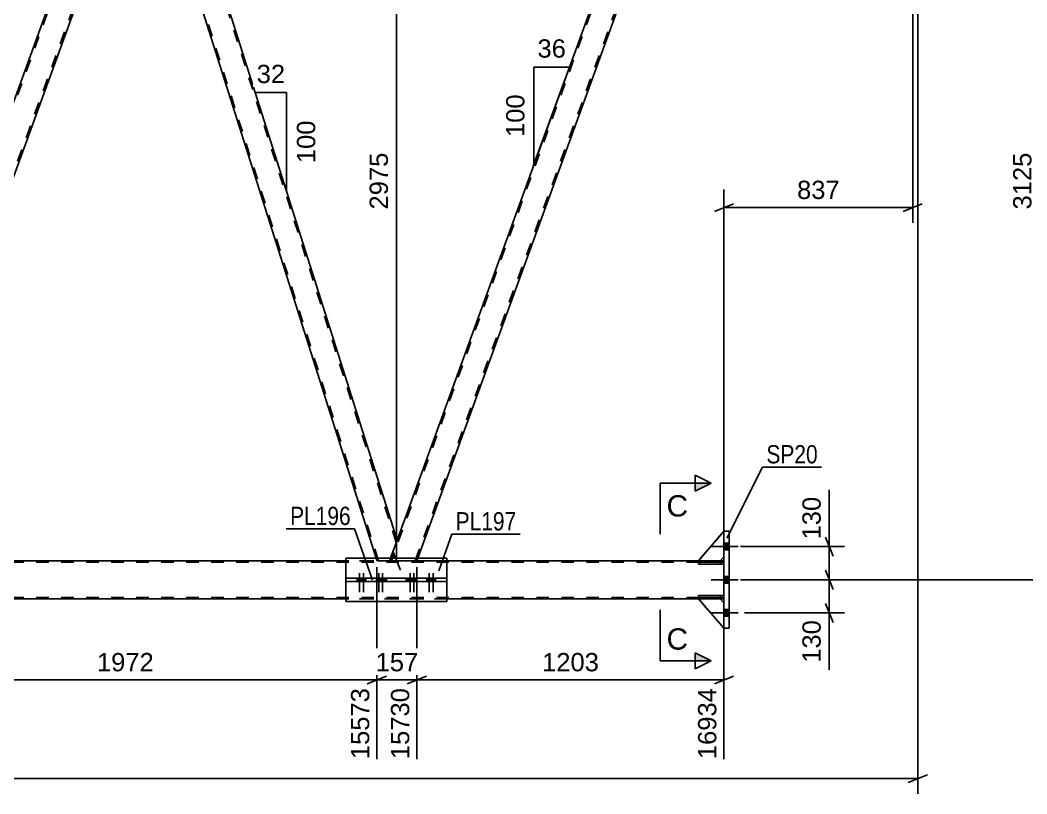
# Model space of a CAD drawing. Header units: millimetres. Extents: x 0 to 1189, y 0 to 841.
# Drawn here: x 631.5 to 789.3, y 462.9 to 584.2 of the extents above; entities that cross this region are included whole.
import ezdxf

# ---------------------------------------------------------------- set-up
doc = ezdxf.new("R2010")
doc.units = ezdxf.units.MM
doc.linetypes.add('DXK_LINE_DOT2', pattern=[3.9198, 1.9599, -1.9599])
doc.styles.add('Arial', font='ARIAL.TTF', dxfattribs={"height": 0.2})
doc.styles.add('Arial Narrow', font='ARIALN.TTF', dxfattribs={"height": 0.2})

# ---------------------------------------------------------------- blocks, each defined once
blk = doc.blocks.new('Part-203770571-3535 - 2970')
at = {"color": 2, "linetype": 'Continuous'}
for p, q in [((737.84, 493.99), (741.84, 493.99)), ((737.84, 493.67), (737.84, 493.99)), ((741.84, 493.99), (741.84, 493.67)), ((741.84, 493.67), (737.84, 493.67))]:
    blk.add_line(p, q, dxfattribs=at)
at = {"color": 7, "linetype": 'DXK_LINE_DOT2'}
blk.add_line((741.24, 493.67), (741.24, 493.99), dxfattribs=at)
blk = doc.blocks.new('Part-203770571-3124 - 2970')
at = {"color": 7, "linetype": 'DXK_LINE_DOT2'}
for p, q in [((741.84, 499.19), (79.28, 499.19)), ((741.84, 499.43), (87.28, 499.43)), ((698.41, 499.43), (682.56, 499.43)), ((741.24, 499.43), (737.84, 499.43)), ((741.84, 493.43), (741.84, 499.43)), ((741.84, 493.67), (79.28, 493.67)), ((741.84, 493.43), (87.28, 493.43)), ((698.41, 493.43), (682.56, 493.43)), ((741.24, 493.43), (737.84, 493.43))]:
    blk.add_line(p, q, dxfattribs=at)
at = {"color": 2, "linetype": 'Continuous'}
for p, q in [((682.56, 499.43), (616.65, 499.43)), ((737.84, 499.43), (698.41, 499.43)), ((741.84, 499.43), (741.24, 499.43)), ((682.56, 493.43), (616.65, 493.43)), ((737.84, 493.43), (698.41, 493.43)), ((741.84, 493.43), (741.24, 493.43))]:
    blk.add_line(p, q, dxfattribs=at)
blk = doc.blocks.new('Bolt-203770571-3137 - 2970')
at = {"linetype": 'Continuous'}
for points in [[(742.64, 501.11), (742.64, 502.15), (741.84, 502.15), (741.84, 501.11)], [(742.64, 501.11), (742.64, 502.15), (741.84, 502.15), (741.84, 501.11)], [(742.64, 501.11), (742.64, 502.15), (741.84, 502.15), (741.84, 501.11)], [(742.64, 495.91), (742.64, 496.95), (741.84, 496.95), (741.84, 495.91)], [(742.64, 495.91), (742.64, 496.95), (741.84, 496.95), (741.84, 495.91)], [(742.64, 490.71), (742.64, 491.75), (741.84, 491.75), (741.84, 490.71)], [(742.64, 490.71), (742.64, 491.75), (741.84, 491.75), (741.84, 490.71)], [(742.64, 490.71), (742.64, 491.75), (741.84, 491.75), (741.84, 490.71)]]:
    blk.add_hatch(color=1, dxfattribs=at).paths.add_polyline_path(points)
at = {"color": 1, "linetype": 'Continuous'}
for p, q in [((742.64, 502.15), (741.84, 502.15)), ((742.64, 502.15), (741.84, 502.15)), ((742.64, 502.15), (741.84, 502.15)), ((744.04, 501.63), (739.84, 501.63)), ((744.04, 501.63), (739.84, 501.63)), ((744.04, 501.63), (739.84, 501.63)), ((742.64, 501.11), (741.84, 501.11)), ((742.64, 501.11), (741.84, 501.11)), ((742.64, 501.11), (741.84, 501.11)), ((744.04, 496.43), (739.84, 496.43)), ((744.04, 496.43), (739.84, 496.43)), ((742.64, 496.95), (741.84, 496.95)), ((742.64, 496.95), (741.84, 496.95)), ((742.64, 495.91), (741.84, 495.91)), ((742.64, 495.91), (741.84, 495.91)), ((744.04, 491.23), (739.84, 491.23)), ((744.04, 491.23), (739.84, 491.23)), ((744.04, 491.23), (739.84, 491.23)), ((742.64, 491.75), (741.84, 491.75)), ((742.64, 491.75), (741.84, 491.75)), ((742.64, 491.75), (741.84, 491.75)), ((742.64, 490.71), (741.84, 490.71)), ((742.64, 490.71), (741.84, 490.71)), ((742.64, 490.71), (741.84, 490.71))]:
    blk.add_line(p, q, dxfattribs=at)
blk = doc.blocks.new('Part-203770571-3396 - 2970')
at = {"color": 2, "linetype": 'Continuous'}
for p, q in [((651.74, 618.03), (650.72, 615.22)), ((690.62, 502.64), (654.03, 618.03)), ((687.31, 499.83), (650.72, 615.22)), ((690.62, 502.64), (689.59, 499.83))]:
    blk.add_line(p, q, dxfattribs=at)
at = {"color": 7, "linetype": 'DXK_LINE_DOT2'}
for p, q in [((651.89, 618.43), (651.74, 618.03)), ((653.9, 618.43), (651.89, 618.43)), ((690.48, 502.27), (653.65, 618.43)), ((654.03, 618.03), (653.9, 618.43)), ((687.69, 499.43), (650.85, 615.59)), ((687.44, 499.43), (687.31, 499.83)), ((689.45, 499.43), (687.44, 499.43)), ((689.59, 499.83), (689.45, 499.43))]:
    blk.add_line(p, q, dxfattribs=at)
blk = doc.blocks.new('Part-203770571-3406 - 2970')
at = {"color": 7, "linetype": 'DXK_LINE_DOT2'}
for p, q in [((647.88, 618.43), (604.57, 499.43)), ((608.32, 499.43), (651.63, 618.43)), ((647.48, 618.03), (647.63, 618.43)), ((647.63, 618.43), (651.89, 618.43)), ((651.89, 618.43), (650.72, 615.22)), ((605.48, 502.64), (604.32, 499.43)), ((608.57, 499.43), (604.32, 499.43)), ((608.72, 499.83), (608.57, 499.43))]:
    blk.add_line(p, q, dxfattribs=at)
at = {"color": 2, "linetype": 'Continuous'}
for p, q in [((647.48, 618.03), (605.48, 502.64)), ((650.72, 615.22), (608.72, 499.83))]:
    blk.add_line(p, q, dxfattribs=at)
blk = doc.blocks.new('Part-203770571-3401 - 2970')
at = {"color": 7, "linetype": 'DXK_LINE_DOT2'}
for p, q in [((733.02, 618.43), (689.71, 499.43)), ((693.45, 499.43), (736.76, 618.43)), ((732.62, 618.03), (732.76, 618.43)), ((732.76, 618.43), (737.02, 618.43)), ((737.02, 618.43), (736.87, 618.03)), ((690.62, 502.64), (689.45, 499.43)), ((693.71, 499.43), (689.45, 499.43)), ((693.85, 499.83), (693.71, 499.43))]:
    blk.add_line(p, q, dxfattribs=at)
at = {"color": 2, "linetype": 'Continuous'}
for p, q in [((732.62, 618.03), (690.62, 502.64)), ((736.87, 618.03), (693.85, 499.83))]:
    blk.add_line(p, q, dxfattribs=at)
blk = doc.blocks.new('Part-203770571-3693 - 2970')
at = {"color": 2, "linetype": 'Continuous'}
for p, q in [((698.41, 499.83), (682.56, 499.83)), ((682.56, 496.67), (682.56, 499.83)), ((698.41, 496.67), (698.41, 499.83)), ((682.56, 493.03), (682.56, 496.19)), ((698.41, 493.03), (698.41, 496.19)), ((698.41, 493.03), (682.56, 493.03))]:
    blk.add_line(p, q, dxfattribs=at)
at = {"color": 7, "linetype": 'DXK_LINE_DOT2'}
for p, q in [((682.56, 496.19), (682.56, 496.67)), ((698.41, 496.19), (698.41, 496.67))]:
    blk.add_line(p, q, dxfattribs=at)
blk = doc.blocks.new('Part-203770571-3516 - 2970')
at = {"color": 7, "linetype": 'DXK_LINE_DOT2'}
for p, q in [((741.84, 499.19), (737.84, 499.19)), ((737.84, 499.19), (737.84, 498.87)), ((737.84, 498.87), (741.84, 498.87)), ((741.24, 498.87), (741.24, 499.19)), ((741.84, 498.87), (741.84, 499.19))]:
    blk.add_line(p, q, dxfattribs=at)
blk = doc.blocks.new('Part-203770571-3517 - 2970')
at = {"color": 7, "linetype": 'DXK_LINE_DOT2'}
for p, q in [((741.84, 493.99), (737.84, 493.99)), ((737.84, 493.99), (737.84, 493.67)), ((741.24, 493.67), (741.24, 493.99)), ((741.84, 493.67), (741.84, 493.99)), ((737.84, 493.67), (741.84, 493.67))]:
    blk.add_line(p, q, dxfattribs=at)
blk = doc.blocks.new('Part-203770571-3518 - 2970')
at = {"color": 2, "linetype": 'Continuous'}
for p, q in [((741.84, 504.03), (737.84, 499.43)), ((737.84, 499.43), (741.24, 499.43)), ((741.24, 499.43), (741.84, 500.03))]:
    blk.add_line(p, q, dxfattribs=at)
at = {"color": 7, "linetype": 'DXK_LINE_DOT2'}
blk.add_line((741.84, 500.03), (741.84, 504.03), dxfattribs=at)
blk = doc.blocks.new('Part-203770571-3520 - 2970')
at = {"color": 2, "linetype": 'Continuous'}
for p, q in [((737.84, 493.43), (741.24, 493.43)), ((741.84, 488.83), (737.84, 493.43)), ((741.24, 493.43), (741.84, 492.83))]:
    blk.add_line(p, q, dxfattribs=at)
at = {"color": 7, "linetype": 'DXK_LINE_DOT2'}
blk.add_line((741.84, 488.83), (741.84, 492.83), dxfattribs=at)
blk = doc.blocks.new('Part-203770571-3534 - 2970')
at = {"color": 2, "linetype": 'Continuous'}
for p, q in [((737.84, 499.19), (741.84, 499.19)), ((737.84, 498.87), (737.84, 499.19)), ((741.84, 498.87), (737.84, 498.87)), ((741.84, 499.19), (741.84, 498.87))]:
    blk.add_line(p, q, dxfattribs=at)
at = {"color": 7, "linetype": 'DXK_LINE_DOT2'}
blk.add_line((741.24, 498.87), (741.24, 499.19), dxfattribs=at)
blk = doc.blocks.new('Part-203770571-3536 - 2970')
at = {"color": 7, "linetype": 'DXK_LINE_DOT2'}
for p, q in [((741.84, 504.03), (737.84, 499.43)), ((741.84, 500.03), (741.84, 504.03)), ((737.84, 499.43), (741.24, 499.43)), ((741.24, 499.43), (741.84, 500.03))]:
    blk.add_line(p, q, dxfattribs=at)
blk = doc.blocks.new('Part-203770571-3538 - 2970')
at = {"color": 7, "linetype": 'DXK_LINE_DOT2'}
for p, q in [((737.84, 493.43), (741.24, 493.43)), ((741.84, 488.83), (737.84, 493.43)), ((741.24, 493.43), (741.84, 492.83)), ((741.84, 492.83), (741.84, 488.83))]:
    blk.add_line(p, q, dxfattribs=at)
blk = doc.blocks.new('Part-203770571-3545 - 2970')
at = {"color": 2, "linetype": 'Continuous'}
for p, q in [((741.84, 488.83), (741.84, 504.03)), ((741.84, 504.03), (742.64, 504.03)), ((742.64, 504.03), (742.64, 488.83)), ((742.64, 488.83), (741.84, 488.83))]:
    blk.add_line(p, q, dxfattribs=at)
blk = doc.blocks.new('Bolt-203770571-3695 - 2970')
at = {"linetype": 'Continuous'}
for points in [[(692.99, 496.67), (692.27, 496.67), (692.27, 496.19), (692.99, 496.19)], [(693.59, 496.67), (692.87, 496.67), (692.87, 496.19), (693.59, 496.19)], [(696.01, 496.67), (695.29, 496.67), (695.29, 496.19), (696.01, 496.19)], [(696.61, 496.67), (695.89, 496.67), (695.89, 496.19), (696.61, 496.19)]]:
    blk.add_hatch(color=1, dxfattribs=at).paths.add_polyline_path(points)
at = {"color": 1, "linetype": 'Continuous'}
for p, q in [((692.63, 497.47), (692.63, 494.47)), ((693.23, 497.47), (693.23, 494.47)), ((695.65, 497.47), (695.65, 494.47)), ((696.25, 497.47), (696.25, 494.47)), ((692.27, 496.67), (692.27, 496.19)), ((692.87, 496.67), (692.87, 496.19)), ((692.99, 496.67), (692.99, 496.19)), ((693.59, 496.67), (693.59, 496.19)), ((695.29, 496.67), (695.29, 496.19)), ((695.89, 496.67), (695.89, 496.19)), ((696.01, 496.67), (696.01, 496.19)), ((696.61, 496.67), (696.61, 496.19))]:
    blk.add_line(p, q, dxfattribs=at)
blk = doc.blocks.new('Part-203770571-3692 - 2970')
at = {"color": 2, "linetype": 'Continuous'}
for p, q in [((682.56, 496.67), (698.41, 496.67)), ((682.56, 496.67), (682.56, 496.19)), ((682.56, 496.19), (698.41, 496.19)), ((688.97, 496.19), (688.97, 496.67)), ((692.01, 496.67), (692.01, 496.19)), ((698.41, 496.67), (698.41, 496.19))]:
    blk.add_line(p, q, dxfattribs=at)
blk = doc.blocks.new('Bolt-203770571-3694 - 2970')
at = {"linetype": 'Continuous'}
for points in [[(685.08, 496.67), (684.36, 496.67), (684.36, 496.19), (685.08, 496.19)], [(685.69, 496.67), (684.97, 496.67), (684.97, 496.19), (685.69, 496.19)], [(688.1, 496.67), (687.38, 496.67), (687.38, 496.19), (688.1, 496.19)], [(688.7, 496.67), (687.98, 496.67), (687.98, 496.19), (688.7, 496.19)]]:
    blk.add_hatch(color=1, dxfattribs=at).paths.add_polyline_path(points)
at = {"color": 1, "linetype": 'Continuous'}
for p, q in [((684.72, 497.47), (684.72, 494.47)), ((685.33, 497.47), (685.33, 494.47)), ((687.74, 497.47), (687.74, 494.47)), ((688.34, 497.47), (688.34, 494.47)), ((684.36, 496.67), (684.36, 496.19)), ((684.97, 496.67), (684.97, 496.19)), ((685.08, 496.67), (685.08, 496.19)), ((685.69, 496.67), (685.69, 496.19)), ((687.38, 496.67), (687.38, 496.19)), ((687.98, 496.67), (687.98, 496.19)), ((688.1, 496.67), (688.1, 496.19)), ((688.7, 496.67), (688.7, 496.19))]:
    blk.add_line(p, q, dxfattribs=at)
blk = doc.blocks.new('AngleDimension-203770571-30924 - 2970')
at = {"color": 7, "linetype": 'Continuous'}
for p, q in [((712.06, 576.78), (717.61, 576.78)), ((712.06, 561.56), (717.61, 576.78)), ((712.06, 561.56), (712.06, 576.78)), ((711.96, 561.27), (712.06, 561.56))]:
    blk.add_line(p, q, dxfattribs=at)
at = {"color": 0}
for points in [[(717.66, 577.68), (717.66, 581.88), (712.01, 581.88), (712.01, 577.68)], [(711.16, 573.11), (706.96, 573.11), (706.96, 565.24), (711.16, 565.24)]]:
    blk.add_wipeout(points, dxfattribs=at)
at = {"color": 3, "style": 'Arial'}
blk.add_text('36', height=2.865, dxfattribs=at).set_placement((712.61, 578.28))
blk.add_text('100', height=2.865, rotation=90.0002, dxfattribs=at).set_placement((710.56, 565.84))
blk = doc.blocks.new('StraightDimension-203770571-31693 - 2970')
at = {"color": 7, "linetype": 'Continuous'}
for p, q in [((693.71, 498.43), (693.71, 468.32)), ((741.84, 492.43), (741.84, 468.32)), ((695.21, 481.34), (692.21, 480.14)), ((740.34, 480.14), (743.34, 481.34)), ((693.71, 480.74), (741.84, 480.74))]:
    blk.add_line(p, q, dxfattribs=at)
at = {"color": 0}
blk.add_wipeout([(722.82, 481.49), (722.82, 485.69), (712.73, 485.69), (712.73, 481.49)], dxfattribs=at)
at = {"color": 0, "linetype": 'Continuous'}
blk.add_wipeout([(741.24, 480.04), (737.04, 480.04), (737.04, 467.72), (741.24, 467.72)], dxfattribs=at)
at = {"color": 3, "style": 'Arial'}
blk.add_text('1203', height=2.865, dxfattribs=at).set_placement((713.33, 482.09))
at = {"color": 3, "linetype": 'Continuous', "style": 'Arial'}
blk.add_text('16934', height=2.865, rotation=90.0002, dxfattribs=at).set_placement((740.64, 468.32))
blk = doc.blocks.new('StraightDimension-203770571-31695 - 2970')
at = {"color": 7, "linetype": 'Continuous'}
for p, q in [((608.57, 498.43), (608.57, 468.32)), ((687.44, 498.43), (687.44, 468.32)), ((610.07, 481.34), (607.07, 480.14)), ((685.94, 480.14), (688.94, 481.34)), ((608.57, 480.74), (687.44, 480.74))]:
    blk.add_line(p, q, dxfattribs=at)
at = {"color": 0}
blk.add_wipeout([(653.05, 481.49), (653.05, 485.69), (642.96, 485.69), (642.96, 481.49)], dxfattribs=at)
at = {"color": 0, "linetype": 'Continuous'}
blk.add_wipeout([(686.84, 480.04), (682.64, 480.04), (682.64, 467.72), (686.84, 467.72)], dxfattribs=at)
at = {"color": 3, "style": 'Arial'}
blk.add_text('1972', height=2.865, dxfattribs=at).set_placement((643.56, 482.09))
at = {"color": 3, "linetype": 'Continuous', "style": 'Arial'}
blk.add_text('15573', height=2.865, rotation=90.0002, dxfattribs=at).set_placement((686.24, 468.32))
blk = doc.blocks.new('AngleDimension-203770571-30909 - 2970')
at = {"color": 7, "linetype": 'Continuous'}
for p, q in [((671.13, 564.08), (668.37, 572.79)), ((673.27, 572.79), (668.37, 572.79)), ((673.27, 557.35), (668.37, 572.79)), ((673.27, 557.35), (673.27, 572.79))]:
    blk.add_line(p, q, dxfattribs=at)
at = {"color": 0}
for points in [[(673.64, 573.69), (673.64, 577.89), (668, 577.89), (668, 573.69)], [(678.37, 569.01), (674.17, 569.01), (674.17, 561.14), (678.37, 561.14)]]:
    blk.add_wipeout(points, dxfattribs=at)
at = {"color": 3, "style": 'Arial'}
blk.add_text('32', height=2.865, dxfattribs=at).set_placement((668.6, 574.29))
blk.add_text('100', height=2.865, rotation=90.0002, dxfattribs=at).set_placement((677.77, 561.74))
blk = doc.blocks.new('StraightDimension-203770571-41106 - 2970')
at = {"color": 7, "linetype": 'Continuous'}
for p, q in [((757.75, 497.93), (758.95, 494.93)), ((744.45, 496.43), (760.75, 496.43)), ((758.35, 491.23), (758.35, 496.43)), ((758.95, 489.73), (757.75, 492.73)), ((745.04, 491.23), (760.75, 491.23))]:
    blk.add_line(p, q, dxfattribs=at)
at = {"color": 0}
blk.add_wipeout([(757.6, 490.71), (753.4, 490.71), (753.4, 482.83), (757.6, 482.83)], dxfattribs=at)
at = {"color": 7, "linetype": 'Continuous'}
blk.add_line((758.35, 491.23), (758.35, 482.31), dxfattribs=at)
blk.add_line((758.35, 491.23), (758.35, 482.31), dxfattribs=at)
at = {"color": 3, "style": 'Arial'}
blk.add_text('130', height=2.865, rotation=90.0002, dxfattribs=at).set_placement((757, 483.43))
blk = doc.blocks.new('StraightDimension-203770571-41105 - 2970')
at = {"color": 7, "linetype": 'Continuous'}
for p, q in [((757.75, 503.13), (758.95, 500.13)), ((744.45, 501.63), (760.75, 501.63)), ((758.35, 496.43), (758.35, 501.63)), ((758.95, 494.93), (757.75, 497.93)), ((744.45, 496.43), (760.75, 496.43))]:
    blk.add_line(p, q, dxfattribs=at)
at = {"color": 0}
blk.add_wipeout([(757.6, 510.03), (753.4, 510.03), (753.4, 502.16), (757.6, 502.16)], dxfattribs=at)
at = {"color": 7, "linetype": 'Continuous'}
blk.add_line((758.35, 501.63), (758.35, 510.55), dxfattribs=at)
blk.add_line((758.35, 501.63), (758.35, 510.55), dxfattribs=at)
at = {"color": 3, "style": 'Arial'}
blk.add_text('130', height=2.865, rotation=90.0002, dxfattribs=at).set_placement((757, 502.76))
blk = doc.blocks.new('StraightDimension-203770571-31694 - 2970')
at = {"color": 7, "linetype": 'Continuous'}
for p, q in [((687.44, 498.43), (687.44, 468.32)), ((693.71, 498.43), (693.71, 468.32)), ((685.94, 480.14), (688.94, 481.34)), ((695.21, 481.34), (692.21, 480.14)), ((687.44, 480.74), (693.71, 480.74))]:
    blk.add_line(p, q, dxfattribs=at)
at = {"color": 0}
blk.add_wipeout([(694.51, 481.49), (694.51, 485.69), (686.64, 485.69), (686.64, 481.49)], dxfattribs=at)
at = {"color": 0, "linetype": 'Continuous'}
blk.add_wipeout([(693.11, 480.04), (688.91, 480.04), (688.91, 467.72), (693.11, 467.72)], dxfattribs=at)
at = {"color": 3, "style": 'Arial'}
blk.add_text('157', height=2.865, dxfattribs=at).set_placement((687.24, 482.09))
at = {"color": 3, "linetype": 'Continuous', "style": 'Arial'}
blk.add_text('15730', height=2.865, rotation=90.0002, dxfattribs=at).set_placement((692.51, 468.32))
blk = doc.blocks.new('StraightDimension-203770571-30939 - 2970')
at = {"color": 7, "linetype": 'Continuous'}
for p, q in [((691.12, 616.93), (689.92, 619.93)), ((749.13, 618.43), (687.67, 618.43)), ((690.52, 499.43), (690.52, 618.43)), ((689.92, 500.93), (691.12, 497.93)), ((717.13, 499.43), (687.67, 499.43))]:
    blk.add_line(p, q, dxfattribs=at)
at = {"color": 0}
blk.add_wipeout([(689.77, 563.98), (685.57, 563.98), (685.57, 553.88), (689.77, 553.88)], dxfattribs=at)
at = {"color": 3, "style": 'Arial'}
blk.add_text('2975', height=2.865, rotation=90.0002, dxfattribs=at).set_placement((689.17, 554.48))
blk = doc.blocks.new('StraightDimension-203770571-4042 - 2970')
at = {"color": 7, "linetype": 'Continuous'}
for p, q in [((772.23, 612.83), (772.23, 462.88)), ((770.73, 464.68), (773.73, 465.88)), ((66.38, 465.28), (772.23, 465.28))]:
    blk.add_line(p, q, dxfattribs=at)
blk = doc.blocks.new('StraightDimension-203770571-4833 - 2970')
at = {"color": 7, "linetype": 'Continuous'}
for p, q in [((771.43, 617.43), (771.43, 552.37)), ((741.84, 500.43), (741.84, 557.62)), ((743.34, 555.37), (740.34, 554.17)), ((741.84, 554.77), (771.43, 554.77)), ((769.93, 554.17), (772.93, 555.37))]:
    blk.add_line(p, q, dxfattribs=at)
at = {"color": 0}
blk.add_wipeout([(760.57, 555.52), (760.57, 559.72), (752.7, 559.72), (752.7, 555.52)], dxfattribs=at)
at = {"color": 3, "style": 'Arial'}
blk.add_text('837', height=2.865, dxfattribs=at).set_placement((753.3, 556.12))
blk = doc.blocks.new('StraightDimension-203770571-30698 - 2970')
at = {"color": 7, "linetype": 'Continuous'}
for p, q in [((791.98, 619.93), (790.78, 622.93)), ((774.07, 621.43), (793.78, 621.43)), ((791.38, 496.43), (791.38, 621.43)), ((790.78, 497.93), (791.98, 494.93)), ((745.04, 496.43), (793.78, 496.43))]:
    blk.add_line(p, q, dxfattribs=at)
at = {"color": 0}
blk.add_wipeout([(790.63, 563.98), (786.43, 563.98), (786.43, 553.88), (790.63, 553.88)], dxfattribs=at)
at = {"color": 3, "style": 'Arial'}
blk.add_text('3125', height=2.865, rotation=90.0002, dxfattribs=at).set_placement((790.03, 554.48))
blk = doc.blocks.new('Mark-203770571-30633 - 2970')
at = {"color": 0}
blk.add_wipeout([(709.3, 504.17), (709.3, 507.17), (699.79, 507.17), (699.79, 504.17)], dxfattribs=at)
blk.add_wipeout([(709.3, 504.17), (709.3, 507.17), (699.79, 507.17), (699.79, 504.17)], dxfattribs=at)
at = {"color": 30, "linetype": 'Continuous'}
for p, q in [((697.17, 497.82), (699.19, 503.57)), ((699.19, 503.57), (709.9, 503.57))]:
    blk.add_line(p, q, dxfattribs=at)
at = {"color": 3, "style": 'Arial Narrow'}
blk.add_text('PL197', height=2.863, dxfattribs=at).set_placement((699.79, 504.17))
blk = doc.blocks.new('Mark-203770571-30630 - 2970')
at = {"color": 0}
blk.add_wipeout([(683.35, 505.02), (683.35, 508.02), (673.84, 508.02), (673.84, 505.02)], dxfattribs=at)
blk.add_wipeout([(683.35, 505.02), (683.35, 508.02), (673.84, 508.02), (673.84, 505.02)], dxfattribs=at)
at = {"color": 30, "linetype": 'Continuous'}
for p in [(673.24, 504.42), (686.74, 496.35)]:
    blk.add_line(p, (683.95, 504.42), dxfattribs=at)
at = {"color": 3, "style": 'Arial Narrow'}
blk.add_text('PL196', height=2.863, dxfattribs=at).set_placement((673.84, 505.02))
blk = doc.blocks.new('SectionMark-203770571-40600 - 2970')
at = {"linetype": 'Continuous'}
for points in [[(737.34, 510.35), (737.34, 511.6), (739.84, 511.6)], [(737.34, 483.74), (737.34, 484.99), (739.84, 483.74)]]:
    blk.add_hatch(color=6, dxfattribs=at).paths.add_polyline_path(points)
at = {"color": 6, "linetype": 'Continuous'}
for p, q in [((737.34, 510.35), (737.34, 512.85)), ((737.34, 512.85), (739.84, 511.6)), ((731.84, 511.6), (731.84, 503.6)), ((731.84, 511.6), (739.84, 511.6)), ((739.84, 511.6), (737.34, 510.35)), ((731.84, 483.74), (731.84, 491.74)), ((739.84, 483.74), (737.34, 484.99)), ((737.34, 484.99), (737.34, 482.49)), ((731.84, 483.74), (739.84, 483.74)), ((739.84, 483.74), (737.34, 482.49))]:
    blk.add_line(p, q, dxfattribs=at)
at = {"color": 0, "linetype": 'Continuous'}
for points in [[(736.21, 506.35), (736.21, 509.85), (732.84, 509.85), (732.84, 506.35)], [(736.21, 485.49), (736.21, 488.99), (732.84, 488.99), (732.84, 485.49)]]:
    blk.add_wipeout(points, dxfattribs=at)
at = {"color": 3, "linetype": 'Continuous', "style": 'Arial'}
for p in [(732.84, 506.35), (732.84, 485.49)]:
    blk.add_text('C', height=3.34, dxfattribs=at).set_placement(p)
blk = doc.blocks.new('Mark-203770571-3541 - 2970')
at = {"color": 0}
blk.add_wipeout([(756.54, 514.68), (756.54, 517.68), (748.5, 517.68), (748.5, 514.68)], dxfattribs=at)
blk.add_wipeout([(756.54, 514.68), (756.54, 517.68), (748.5, 517.68), (748.5, 514.68)], dxfattribs=at)
at = {"color": 30, "linetype": 'Continuous'}
for p, q in [((742.29, 502.98), (747.9, 514.08)), ((747.9, 514.08), (757.14, 514.08))]:
    blk.add_line(p, q, dxfattribs=at)
at = {"color": 3, "style": 'Arial Narrow'}
blk.add_text('SP20', height=2.863, dxfattribs=at).set_placement((748.5, 514.68))

msp = doc.modelspace()

# ---------------------------------------------------------------- block references
for name in ['Part-203770571-3406 - 2970', 'Part-203770571-3396 - 2970', 'Part-203770571-3401 - 2970', 'Part-203770571-3518 - 2970', 'Part-203770571-3536 - 2970', 'Part-203770571-3545 - 2970', 'Bolt-203770571-3137 - 2970', 'Part-203770571-3124 - 2970', 'Part-203770571-3693 - 2970', 'Part-203770571-3516 - 2970', 'Part-203770571-3534 - 2970', 'Bolt-203770571-3694 - 2970', 'Bolt-203770571-3695 - 2970', 'Part-203770571-3692 - 2970', 'Part-203770571-3535 - 2970', 'Part-203770571-3517 - 2970', 'Part-203770571-3520 - 2970', 'Part-203770571-3538 - 2970']:
    msp.add_blockref(name, (0, 0))

# ---------------------------------------------------------------- next in the draw order: block references
for name in ['AngleDimension-203770571-30924 - 2970', 'AngleDimension-203770571-30909 - 2970', 'StraightDimension-203770571-31695 - 2970', 'StraightDimension-203770571-31693 - 2970', 'StraightDimension-203770571-41106 - 2970']:
    msp.add_blockref(name, (0, 0))

# ---------------------------------------------------------------- next in the draw order: block references
for name in ['StraightDimension-203770571-41105 - 2970', 'StraightDimension-203770571-31694 - 2970']:
    msp.add_blockref(name, (0, 0))

# ---------------------------------------------------------------- next in the draw order: block references
msp.add_blockref('StraightDimension-203770571-30939 - 2970', (0, 0))

# ---------------------------------------------------------------- next in the draw order: block references
msp.add_blockref('StraightDimension-203770571-4042 - 2970', (0, 0))

# ---------------------------------------------------------------- next in the draw order: block references
for name in ['StraightDimension-203770571-4833 - 2970', 'Mark-203770571-30630 - 2970', 'Mark-203770571-30633 - 2970']:
    msp.add_blockref(name, (0, 0))

# ---------------------------------------------------------------- next in the draw order: block references
for name in ['StraightDimension-203770571-30698 - 2970', 'SectionMark-203770571-40600 - 2970']:
    msp.add_blockref(name, (0, 0))

# ---------------------------------------------------------------- next in the draw order: block references
msp.add_blockref('Mark-203770571-3541 - 2970', (0, 0))

doc.saveas('drawing.dxf')
